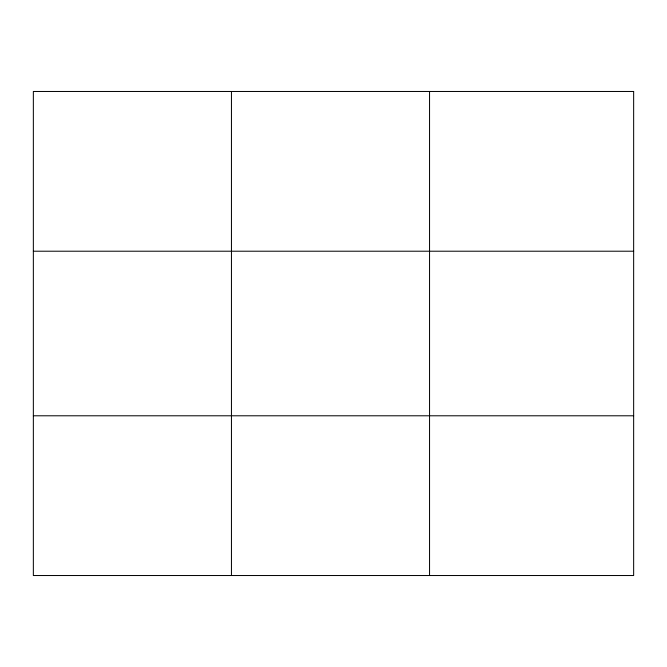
<?xml version="1.0" encoding="UTF-8"?>
<svg xmlns="http://www.w3.org/2000/svg" width="667" height="667" viewBox="0 0 667 667"><rect width="100%" height="100%" fill="white"/><g stroke="black" fill="none" stroke-linecap="round" stroke-linejoin="round"><path stroke-width="1" d="M231.449 575.529L231.449 91.471M429.548 575.529L429.548 91.471M33.35 251.209L633.65 251.209M33.35 415.791L633.65 415.791M633.65 91.471L633.65 575.529L33.35 575.529L33.35 91.471L633.65 91.471"/></g></svg>
